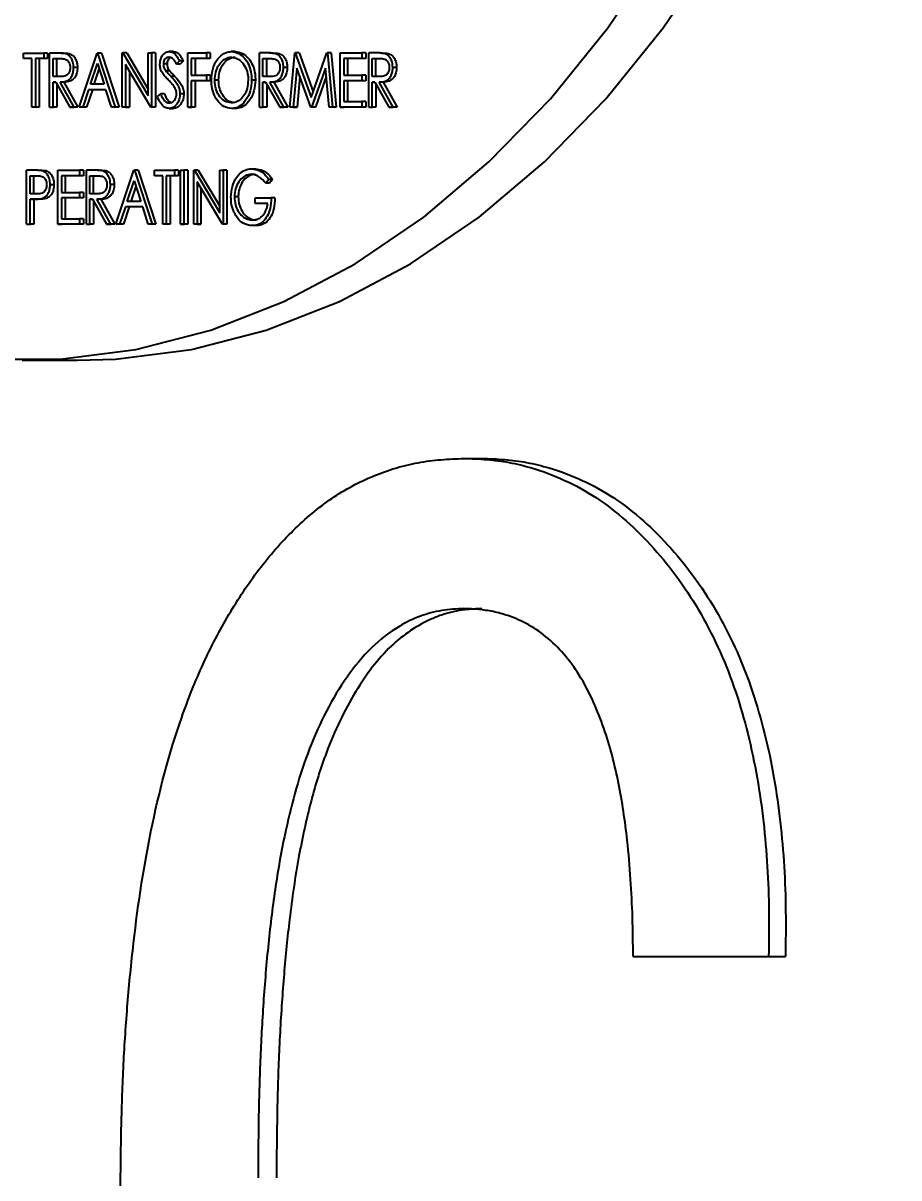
# Model space of a CAD drawing. Header units: millimetres. Extents: x 107291 to 113922, y -130611 to -125922.
# Drawn here: x 110582.88 to 110615.28, y -127340.73 to -127298.03 of the extents above; entities that cross this region are included whole.
import ezdxf

# ---------------------------------------------------------------- set-up
doc = ezdxf.new("R2010")
doc.units = ezdxf.units.MM
doc.header["$LTSCALE"] = 13
for name, color, linetype in [('几何体', 7, 'Continuous'), ('尺寸', 3, 'Continuous'), ('注释', 2, 'Continuous')]:
    doc.layers.add(name, color=color, linetype=linetype)
doc.styles.add('SLDTEXTSTYLE0', font='')
doc.styles.get("Standard").update_dxf_attribs({"font": 'gbenor.shx', "bigfont": 'gbcbig.shx'})
doc.styles.get('SLDTEXTSTYLE0').set_extended_font_data('汉仪长仿宋体')
doc.dimstyles.new('SLDDIMSTYLE0', dxfattribs={"dimtxt": 50, "dimasz": 40.8, "dimexe": 0, "dimexo": 0.0625, "dimgap": 12.5, "dimtad": 2, "dimdec": 0, "dimrnd": 1e-09, "dimzin": 12, "dimdsep": 46, "dimtxsty": 'SLDTEXTSTYLE0', "dimsah": 1, "dimcen": 0.09, "dimadec": 0, "dimazin": 3, "dimtfac": 1, "dimtdec": 0, "dimtmove": 0, "dimatfit": 0, "dimfxl": 1, "dimfrac": 2, "dimtolj": 1, "dimtzin": 12, "dimarcsym": 0})
doc.dimstyles.new('SLDDIMSTYLE2', dxfattribs={"dimtxt": 0.18, "dimasz": 40.8, "dimexe": 0, "dimexo": 0.0625, "dimgap": 0, "dimtad": 0, "dimtih": 1, "dimtoh": 1, "dimdec": 0, "dimrnd": 1e-09, "dimzin": 0, "dimdsep": 46, "dimtxsty": 'Standard', "dimsah": 1, "dimcen": 0.09, "dimadec": 0, "dimazin": 0, "dimtfac": 40.8, "dimtdec": 0, "dimtofl": 0, "dimtmove": 0, "dimatfit": 3, "dimfxl": 1, "dimfrac": 2, "dimtolj": 1, "dimtzin": 0, "dimarcsym": 0})

# ---------------------------------------------------------------- blocks, each defined once
blk = doc.blocks.new('*D13')
at = {"layer": 'Defpoints', "color": 0, "transparency": 16777216}
for p in [(110402.377, -127104.562), (110714.301, -127104.562), (110787.565, -127792.811)]:
    blk.add_point(p, dxfattribs=at)
at = {"layer": '尺寸', "color": 0, "lineweight": -2, "transparency": 16777216}
for p, q in [((110714.239, -127104.562), (110402.377, -127104.562)), ((110402.377, -127752.011), (110402.377, -127145.362)), ((110787.502, -127792.811), (110402.377, -127792.811))]:
    blk.add_line(p, q, dxfattribs=at)
at = {"layer": '尺寸', "color": 0, "transparency": 16777216}
for points in [[(110395.577, -127145.362), (110409.177, -127145.362), (110402.377, -127104.562)], [(110395.577, -127752.011), (110409.177, -127752.011), (110402.377, -127792.811)]]:
    blk.add_solid(points, dxfattribs=at)
at = {"layer": '尺寸', "color": 0, "transparency": 16777216, "insert": (110339.877, -127398.573), "char_height": 50, "attachment_point": 2, "rotation": 90, "style": 'SLDTEXTSTYLE0'}
blk.add_mtext('\\A1;730', dxfattribs=at)

msp = doc.modelspace()

# ---------------------------------------------------------------- linework, layer by layer
at = {"layer": '几何体'}
for p, q in [((110588.434, -127299.082), (110588.292, -127299.082)), ((110590.723, -127299.082), (110590.582, -127299.082)), ((110582.904, -127299.339), (110582.904, -127299.134)), ((110582.904, -127299.134), (110583.647, -127299.134)), ((110583.212, -127299.339), (110582.904, -127299.339)), ((110583.045, -127299.339), (110582.904, -127299.339)), ((110583.212, -127299.339), (110583.045, -127299.339)), ((110583.212, -127301.134), (110583.212, -127299.339)), ((110583.647, -127299.339), (110583.339, -127299.339)), ((110583.339, -127299.339), (110583.339, -127301.134)), ((110583.48, -127299.339), (110583.339, -127299.339)), ((110583.48, -127299.339), (110583.48, -127301.134)), ((110583.788, -127299.339), (110583.48, -127299.339)), ((110583.647, -127299.134), (110583.647, -127299.339)), ((110583.788, -127299.134), (110583.647, -127299.134)), ((110583.788, -127299.339), (110583.647, -127299.339)), ((110583.788, -127299.134), (110583.788, -127299.339)), ((110583.865, -127301.134), (110583.864, -127299.134)), ((110584.147, -127299.134), (110583.864, -127299.134)), ((110583.991, -127299.339), (110584.257, -127299.339)), ((110583.991, -127300.006), (110583.991, -127299.339)), ((110583.991, -127299.339), (110584.133, -127299.339)), ((110584.133, -127300.006), (110584.133, -127299.339)), ((110584.133, -127299.339), (110584.257, -127299.339)), ((110584.289, -127299.134), (110584.147, -127299.134)), ((110584.609, -127299.161), (110584.468, -127299.161)), ((110584.952, -127301.134), (110585.623, -127299.134)), ((110585.375, -127300.287), (110585.631, -127299.523)), ((110585.623, -127299.134), (110585.641, -127299.134)), ((110585.631, -127299.523), (110585.88, -127300.287)), ((110585.783, -127299.134), (110585.641, -127299.134)), ((110585.641, -127299.134), (110586.294, -127301.133)), ((110585.783, -127299.134), (110586.436, -127301.133)), ((110586.548, -127301.133), (110586.548, -127299.133)), ((110586.548, -127299.133), (110586.574, -127299.133)), ((110586.574, -127299.133), (110587.509, -127300.707)), ((110586.716, -127299.133), (110586.574, -127299.133)), ((110586.716, -127299.133), (110587.509, -127300.469)), ((110587.509, -127300.707), (110587.509, -127299.133)), ((110587.509, -127299.133), (110587.636, -127299.133)), ((110587.636, -127299.133), (110587.636, -127301.133)), ((110587.777, -127299.133), (110587.636, -127299.133)), ((110587.777, -127299.133), (110587.777, -127301.133)), ((110588.212, -127299.54), (110588.071, -127299.54)), ((110588.669, -127299.42), (110588.554, -127299.543)), ((110588.696, -127299.543), (110588.554, -127299.543)), ((110588.811, -127299.42), (110588.669, -127299.42)), ((110588.811, -127299.42), (110588.696, -127299.543)), ((110588.977, -127301.133), (110588.977, -127299.133)), ((110588.977, -127299.133), (110589.666, -127299.133)), ((110589.666, -127299.338), (110589.104, -127299.338)), ((110589.104, -127299.338), (110589.104, -127299.954)), ((110589.246, -127299.338), (110589.104, -127299.338)), ((110589.246, -127299.338), (110589.246, -127299.954)), ((110589.808, -127299.338), (110589.246, -127299.338)), ((110589.666, -127299.133), (110589.666, -127299.338)), ((110589.808, -127299.133), (110589.666, -127299.133)), ((110589.808, -127299.338), (110589.666, -127299.338)), ((110589.808, -127299.133), (110589.808, -127299.338)), ((110591.625, -127301.133), (110591.624, -127299.133)), ((110591.908, -127299.133), (110591.624, -127299.133)), ((110591.751, -127299.338), (110592.017, -127299.338)), ((110591.751, -127300.005), (110591.751, -127299.338)), ((110591.751, -127299.338), (110591.893, -127299.338)), ((110591.893, -127300.005), (110591.893, -127299.338)), ((110591.893, -127299.338), (110592.017, -127299.338)), ((110592.049, -127299.133), (110591.908, -127299.133)), ((110592.369, -127299.16), (110592.228, -127299.16)), ((110592.749, -127301.133), (110592.935, -127299.133)), ((110592.935, -127299.133), (110592.953, -127299.133)), ((110592.953, -127299.133), (110593.537, -127300.774)), ((110593.095, -127299.133), (110592.953, -127299.133)), ((110593.095, -127299.133), (110593.608, -127300.575)), ((110593.537, -127300.774), (110594.12, -127299.132)), ((110594.12, -127299.132), (110594.138, -127299.132)), ((110594.138, -127299.132), (110594.326, -127301.132)), ((110594.28, -127299.132), (110594.138, -127299.132)), ((110594.28, -127299.132), (110594.468, -127301.132)), ((110594.616, -127301.132), (110594.616, -127299.132)), ((110594.616, -127299.132), (110595.414, -127299.132)), ((110595.414, -127299.337), (110594.743, -127299.337)), ((110594.743, -127299.337), (110594.743, -127299.953)), ((110594.884, -127299.337), (110594.743, -127299.337)), ((110594.884, -127299.337), (110594.884, -127299.953)), ((110595.555, -127299.337), (110594.884, -127299.337)), ((110595.414, -127299.132), (110595.414, -127299.337)), ((110595.555, -127299.132), (110595.414, -127299.132)), ((110595.555, -127299.337), (110595.414, -127299.337)), ((110595.555, -127299.132), (110595.555, -127299.337)), ((110595.668, -127301.132), (110595.668, -127299.132)), ((110595.951, -127299.132), (110595.668, -127299.132)), ((110595.795, -127299.337), (110596.06, -127299.337)), ((110595.795, -127300.004), (110595.795, -127299.337)), ((110595.795, -127299.337), (110595.936, -127299.337)), ((110595.936, -127300.004), (110595.936, -127299.337)), ((110595.936, -127299.337), (110596.06, -127299.337)), ((110596.092, -127299.132), (110595.951, -127299.132)), ((110596.413, -127299.159), (110596.271, -127299.159)), ((110584.894, -127299.668), (110584.753, -127299.668)), ((110585.516, -127300.287), (110585.701, -127299.737)), ((110587.607, -127301.133), (110586.675, -127299.563)), ((110586.675, -127299.563), (110586.675, -127301.133)), ((110586.816, -127299.801), (110586.816, -127301.133)), ((110588.305, -127299.799), (110588.164, -127299.799)), ((110589.104, -127299.954), (110589.666, -127299.954)), ((110589.666, -127299.954), (110589.666, -127300.159)), ((110589.808, -127299.954), (110589.666, -127299.954)), ((110589.808, -127299.954), (110589.808, -127300.159)), ((110592.654, -127299.667), (110592.513, -127299.667)), ((110593.012, -127299.69), (110592.877, -127301.133)), ((110593.524, -127301.132), (110593.012, -127299.69)), ((110594.063, -127299.693), (110593.553, -127301.132)), ((110594.199, -127301.132), (110594.063, -127299.693)), ((110594.743, -127299.953), (110595.414, -127299.953)), ((110595.414, -127299.953), (110595.414, -127300.158)), ((110595.555, -127299.953), (110595.414, -127299.953)), ((110595.555, -127299.953), (110595.555, -127300.158)), ((110596.698, -127299.667), (110596.556, -127299.667)), ((110584.25, -127300.008), (110583.991, -127300.006)), ((110584.133, -127300.006), (110583.991, -127300.006)), ((110583.991, -127300.211), (110584.095, -127300.211)), ((110583.991, -127301.134), (110583.991, -127300.211)), ((110584.095, -127300.211), (110583.991, -127300.211)), ((110584.095, -127300.211), (110584.614, -127301.134)), ((110584.265, -127300.007), (110584.133, -127300.006)), ((110584.133, -127300.279), (110584.133, -127301.134)), ((110584.771, -127301.134), (110584.251, -127300.211)), ((110584.393, -127300.211), (110584.251, -127300.211)), ((110584.393, -127300.211), (110584.913, -127301.134)), ((110585.88, -127300.287), (110585.375, -127300.287)), ((110588.496, -127299.998), (110588.354, -127299.998)), ((110589.666, -127300.159), (110589.104, -127300.159)), ((110589.104, -127300.159), (110589.104, -127301.133)), ((110589.246, -127300.159), (110589.104, -127300.159)), ((110589.808, -127300.159), (110589.246, -127300.159)), ((110589.246, -127300.159), (110589.246, -127301.133)), ((110589.808, -127300.159), (110589.666, -127300.159)), ((110590.116, -127300.141), (110589.975, -127300.141)), ((110591.476, -127300.132), (110591.334, -127300.132)), ((110592.01, -127300.007), (110591.751, -127300.005)), ((110591.893, -127300.005), (110591.751, -127300.005)), ((110591.751, -127300.21), (110591.855, -127300.21)), ((110591.752, -127301.133), (110591.751, -127300.21)), ((110591.855, -127300.21), (110591.751, -127300.21)), ((110591.855, -127300.21), (110592.374, -127301.133)), ((110592.026, -127300.006), (110591.893, -127300.005)), ((110591.893, -127300.278), (110591.893, -127301.133)), ((110592.531, -127301.133), (110592.012, -127300.21)), ((110592.153, -127300.21), (110592.012, -127300.21)), ((110592.153, -127300.21), (110592.673, -127301.133)), ((110593.123, -127300.005), (110593.018, -127301.133)), ((110594.093, -127300.008), (110593.694, -127301.132)), ((110595.414, -127300.158), (110594.743, -127300.158)), ((110594.743, -127300.158), (110594.743, -127300.927)), ((110594.884, -127300.158), (110594.743, -127300.158)), ((110594.884, -127300.158), (110594.885, -127300.927)), ((110595.555, -127300.158), (110594.884, -127300.158)), ((110595.555, -127300.158), (110595.414, -127300.158)), ((110596.054, -127300.007), (110595.795, -127300.004)), ((110595.936, -127300.004), (110595.795, -127300.004)), ((110595.795, -127300.209), (110595.898, -127300.209)), ((110595.795, -127301.132), (110595.795, -127300.209)), ((110595.898, -127300.209), (110595.795, -127300.209)), ((110595.898, -127300.209), (110596.417, -127301.132)), ((110596.069, -127300.005), (110595.936, -127300.004)), ((110595.936, -127300.277), (110595.936, -127301.132)), ((110596.574, -127301.132), (110596.055, -127300.209)), ((110596.196, -127300.209), (110596.055, -127300.209)), ((110596.196, -127300.209), (110596.716, -127301.132)), ((110585.306, -127300.493), (110585.091, -127301.134)), ((110585.447, -127300.493), (110585.232, -127301.134)), ((110585.947, -127300.492), (110585.306, -127300.493)), ((110585.447, -127300.493), (110585.306, -127300.493)), ((110585.947, -127300.492), (110585.447, -127300.493)), ((110586.156, -127301.133), (110585.947, -127300.492)), ((110587.853, -127300.747), (110587.973, -127300.646)), ((110588.114, -127300.646), (110587.973, -127300.646)), ((110588.829, -127300.643), (110588.687, -127300.643)), ((110583.339, -127301.134), (110583.212, -127301.134)), ((110583.353, -127301.134), (110583.212, -127301.134)), ((110583.48, -127301.134), (110583.339, -127301.134)), ((110583.48, -127301.134), (110583.353, -127301.134)), ((110583.865, -127301.134), (110583.991, -127301.134)), ((110583.865, -127301.134), (110584.006, -127301.134)), ((110584.133, -127301.134), (110583.991, -127301.134)), ((110584.133, -127301.134), (110584.006, -127301.134)), ((110584.614, -127301.134), (110584.771, -127301.134)), ((110584.756, -127301.134), (110584.614, -127301.134)), ((110584.913, -127301.134), (110584.756, -127301.134)), ((110584.913, -127301.134), (110584.771, -127301.134)), ((110585.091, -127301.134), (110584.952, -127301.134)), ((110585.094, -127301.134), (110584.952, -127301.134)), ((110585.232, -127301.134), (110585.091, -127301.134)), ((110585.232, -127301.134), (110585.094, -127301.134)), ((110586.294, -127301.133), (110586.156, -127301.133)), ((110586.298, -127301.133), (110586.156, -127301.133)), ((110586.436, -127301.133), (110586.294, -127301.133)), ((110586.436, -127301.133), (110586.298, -127301.133)), ((110586.675, -127301.133), (110586.548, -127301.133)), ((110586.689, -127301.133), (110586.548, -127301.133)), ((110586.675, -127301.133), (110586.816, -127301.133)), ((110586.816, -127301.133), (110586.689, -127301.133)), ((110587.636, -127301.133), (110587.607, -127301.133)), ((110587.748, -127301.133), (110587.607, -127301.133)), ((110587.777, -127301.133), (110587.636, -127301.133)), ((110587.777, -127301.133), (110587.748, -127301.133)), ((110588.283, -127301.184), (110588.425, -127301.184)), ((110589.104, -127301.133), (110588.977, -127301.133)), ((110588.977, -127301.133), (110589.119, -127301.133)), ((110589.246, -127301.133), (110589.104, -127301.133)), ((110589.246, -127301.133), (110589.119, -127301.133)), ((110590.735, -127301.184), (110590.593, -127301.184)), ((110591.625, -127301.133), (110591.752, -127301.133)), ((110591.625, -127301.133), (110591.766, -127301.133)), ((110591.893, -127301.133), (110591.752, -127301.133)), ((110591.893, -127301.133), (110591.766, -127301.133)), ((110592.374, -127301.133), (110592.531, -127301.133)), ((110592.516, -127301.133), (110592.374, -127301.133)), ((110592.673, -127301.133), (110592.516, -127301.133)), ((110592.673, -127301.133), (110592.531, -127301.133)), ((110592.877, -127301.133), (110592.749, -127301.133)), ((110592.89, -127301.133), (110592.749, -127301.133)), ((110592.877, -127301.133), (110593.018, -127301.133)), ((110593.018, -127301.133), (110592.89, -127301.133)), ((110593.553, -127301.132), (110593.524, -127301.132)), ((110593.666, -127301.132), (110593.524, -127301.132)), ((110593.694, -127301.132), (110593.553, -127301.132)), ((110593.694, -127301.132), (110593.666, -127301.132)), ((110594.326, -127301.132), (110594.199, -127301.132)), ((110594.34, -127301.132), (110594.199, -127301.132)), ((110594.468, -127301.132), (110594.326, -127301.132)), ((110594.468, -127301.132), (110594.34, -127301.132)), ((110595.414, -127301.132), (110594.616, -127301.132)), ((110594.616, -127301.132), (110594.758, -127301.132)), ((110594.743, -127300.927), (110595.414, -127300.927)), ((110595.555, -127301.132), (110594.758, -127301.132)), ((110595.414, -127300.927), (110595.414, -127301.132)), ((110595.555, -127300.927), (110595.414, -127300.927)), ((110595.555, -127301.132), (110595.414, -127301.132)), ((110595.555, -127300.927), (110595.555, -127301.132)), ((110595.668, -127301.132), (110595.795, -127301.132)), ((110595.668, -127301.132), (110595.809, -127301.132)), ((110595.936, -127301.132), (110595.795, -127301.132)), ((110595.936, -127301.132), (110595.809, -127301.132)), ((110596.417, -127301.132), (110596.574, -127301.132)), ((110596.559, -127301.132), (110596.417, -127301.132)), ((110596.716, -127301.132), (110596.559, -127301.132)), ((110596.716, -127301.132), (110596.574, -127301.132)), ((110583.013, -127305.467), (110583.013, -127303.467)), ((110583.29, -127303.467), (110583.013, -127303.467)), ((110583.14, -127303.672), (110583.398, -127303.672)), ((110583.14, -127304.339), (110583.14, -127303.672)), ((110583.14, -127303.672), (110583.281, -127303.672)), ((110583.281, -127304.339), (110583.281, -127303.672)), ((110583.281, -127303.672), (110583.398, -127303.672)), ((110583.431, -127303.467), (110583.29, -127303.467)), ((110583.753, -127303.497), (110583.612, -127303.497)), ((110584.173, -127305.467), (110584.173, -127303.467)), ((110584.173, -127303.467), (110584.971, -127303.467)), ((110584.971, -127303.672), (110584.3, -127303.672)), ((110584.3, -127303.672), (110584.3, -127304.288)), ((110584.441, -127303.672), (110584.3, -127303.672)), ((110584.441, -127303.672), (110584.441, -127304.288)), ((110585.112, -127303.672), (110584.441, -127303.672)), ((110584.971, -127303.467), (110584.971, -127303.672)), ((110585.112, -127303.467), (110584.971, -127303.467)), ((110585.112, -127303.672), (110584.971, -127303.672)), ((110585.112, -127303.467), (110585.112, -127303.672)), ((110585.225, -127305.467), (110585.225, -127303.467)), ((110585.508, -127303.467), (110585.225, -127303.467)), ((110585.351, -127303.672), (110585.617, -127303.672)), ((110585.352, -127304.339), (110585.351, -127303.672)), ((110585.351, -127303.672), (110585.493, -127303.672)), ((110585.493, -127304.339), (110585.493, -127303.672)), ((110585.493, -127303.672), (110585.617, -127303.672)), ((110585.649, -127303.467), (110585.508, -127303.467)), ((110585.969, -127303.494), (110585.828, -127303.494)), ((110586.313, -127305.467), (110586.983, -127303.467)), ((110586.983, -127303.467), (110587.001, -127303.467)), ((110587.001, -127303.467), (110587.654, -127305.467)), ((110587.143, -127303.467), (110587.001, -127303.467)), ((110587.143, -127303.467), (110587.796, -127305.467)), ((110587.745, -127303.467), (110588.488, -127303.466)), ((110587.745, -127303.672), (110587.745, -127303.467)), ((110588.053, -127303.672), (110587.745, -127303.672)), ((110587.886, -127303.672), (110587.745, -127303.672)), ((110588.053, -127303.672), (110587.886, -127303.672)), ((110588.053, -127305.467), (110588.053, -127303.672)), ((110588.488, -127303.672), (110588.18, -127303.672)), ((110588.18, -127303.672), (110588.18, -127305.467)), ((110588.321, -127303.672), (110588.18, -127303.672)), ((110588.321, -127303.672), (110588.321, -127305.467)), ((110588.63, -127303.672), (110588.321, -127303.672)), ((110588.488, -127303.466), (110588.488, -127303.672)), ((110588.63, -127303.466), (110588.488, -127303.466)), ((110588.63, -127303.672), (110588.488, -127303.672)), ((110588.63, -127303.466), (110588.63, -127303.672)), ((110588.706, -127305.466), (110588.706, -127303.466)), ((110588.706, -127303.466), (110588.833, -127303.466)), ((110588.833, -127303.466), (110588.833, -127305.466)), ((110588.974, -127303.466), (110588.833, -127303.466)), ((110588.974, -127303.466), (110588.974, -127305.466)), ((110589.195, -127305.466), (110589.195, -127303.466)), ((110589.195, -127303.466), (110589.222, -127303.466)), ((110589.222, -127303.466), (110590.156, -127305.04)), ((110589.363, -127303.466), (110589.222, -127303.466)), ((110589.363, -127303.466), (110590.156, -127304.802)), ((110590.156, -127305.04), (110590.156, -127303.466)), ((110590.156, -127303.466), (110590.283, -127303.466)), ((110590.283, -127303.466), (110590.283, -127305.466)), ((110590.424, -127303.466), (110590.283, -127303.466)), ((110590.424, -127303.466), (110590.425, -127305.466)), ((110591.334, -127303.415), (110591.475, -127303.415)), ((110591.969, -127303.807), (110591.861, -127303.953)), ((110592.111, -127303.807), (110591.969, -127303.807)), ((110592.111, -127303.807), (110592.002, -127303.953)), ((110584.024, -127304.004), (110583.883, -127304.004)), ((110586.254, -127304.002), (110586.113, -127304.002)), ((110586.735, -127304.621), (110586.991, -127303.856)), ((110586.876, -127304.621), (110587.061, -127304.07)), ((110586.991, -127303.856), (110587.24, -127304.62)), ((110590.254, -127305.466), (110589.322, -127303.896)), ((110589.322, -127303.896), (110589.322, -127305.466)), ((110589.464, -127304.134), (110589.464, -127305.466)), ((110592.002, -127303.953), (110591.861, -127303.953)), ((110583.387, -127304.343), (110583.14, -127304.339)), ((110583.281, -127304.339), (110583.14, -127304.339)), ((110583.14, -127304.544), (110583.241, -127304.544)), ((110583.14, -127305.467), (110583.14, -127304.544)), ((110583.281, -127304.544), (110583.14, -127304.544)), ((110583.382, -127304.544), (110583.241, -127304.544)), ((110583.411, -127304.341), (110583.281, -127304.339)), ((110583.382, -127304.544), (110583.281, -127304.544)), ((110583.281, -127304.544), (110583.281, -127305.467)), ((110583.742, -127304.511), (110583.601, -127304.511)), ((110584.3, -127304.288), (110584.971, -127304.287)), ((110584.971, -127304.493), (110584.3, -127304.493)), ((110584.3, -127304.493), (110584.3, -127305.262)), ((110584.441, -127304.493), (110584.3, -127304.493)), ((110584.441, -127304.493), (110584.441, -127305.262)), ((110585.112, -127304.493), (110584.441, -127304.493)), ((110584.971, -127304.287), (110584.971, -127304.493)), ((110585.112, -127304.287), (110584.971, -127304.287)), ((110585.112, -127304.493), (110584.971, -127304.493)), ((110585.112, -127304.287), (110585.112, -127304.493)), ((110585.61, -127304.341), (110585.352, -127304.339)), ((110585.493, -127304.339), (110585.352, -127304.339)), ((110585.352, -127304.544), (110585.455, -127304.544)), ((110585.352, -127305.467), (110585.352, -127304.544)), ((110585.455, -127304.544), (110585.352, -127304.544)), ((110585.455, -127304.544), (110585.974, -127305.467)), ((110585.626, -127304.34), (110585.493, -127304.339)), ((110585.493, -127304.612), (110585.493, -127305.467)), ((110586.131, -127305.467), (110585.612, -127304.544)), ((110585.753, -127304.544), (110585.612, -127304.544)), ((110585.753, -127304.544), (110586.273, -127305.467)), ((110587.24, -127304.62), (110586.735, -127304.621)), ((110590.842, -127304.457), (110590.7, -127304.457)), ((110591.462, -127304.697), (110591.462, -127304.492)), ((110591.462, -127304.492), (110592.06, -127304.492)), ((110592.201, -127304.492), (110592.06, -127304.492)), ((110586.666, -127304.826), (110586.451, -127305.467)), ((110586.807, -127304.826), (110586.592, -127305.467)), ((110587.307, -127304.826), (110586.666, -127304.826)), ((110586.807, -127304.826), (110586.666, -127304.826)), ((110587.307, -127304.826), (110586.807, -127304.826)), ((110587.516, -127305.467), (110587.307, -127304.826)), ((110591.933, -127304.697), (110591.462, -127304.697)), ((110591.603, -127304.697), (110591.462, -127304.697)), ((110591.933, -127304.697), (110591.603, -127304.697)), ((110583.013, -127305.467), (110583.14, -127305.467)), ((110583.013, -127305.467), (110583.154, -127305.467)), ((110583.281, -127305.467), (110583.14, -127305.467)), ((110583.281, -127305.467), (110583.154, -127305.467)), ((110584.971, -127305.467), (110584.173, -127305.467)), ((110584.173, -127305.467), (110584.315, -127305.467)), ((110584.3, -127305.262), (110584.971, -127305.262)), ((110585.112, -127305.467), (110584.315, -127305.467)), ((110584.971, -127305.262), (110584.971, -127305.467)), ((110585.112, -127305.262), (110584.971, -127305.262)), ((110585.112, -127305.467), (110584.971, -127305.467)), ((110585.112, -127305.262), (110585.112, -127305.467)), ((110585.225, -127305.467), (110585.352, -127305.467)), ((110585.225, -127305.467), (110585.366, -127305.467)), ((110585.493, -127305.467), (110585.352, -127305.467)), ((110585.493, -127305.467), (110585.366, -127305.467)), ((110585.974, -127305.467), (110586.131, -127305.467)), ((110586.116, -127305.467), (110585.974, -127305.467)), ((110586.273, -127305.467), (110586.116, -127305.467)), ((110586.273, -127305.467), (110586.131, -127305.467)), ((110586.451, -127305.467), (110586.313, -127305.467)), ((110586.454, -127305.467), (110586.313, -127305.467)), ((110586.592, -127305.467), (110586.451, -127305.467)), ((110586.592, -127305.467), (110586.454, -127305.467)), ((110587.654, -127305.467), (110587.516, -127305.467)), ((110587.658, -127305.467), (110587.516, -127305.467)), ((110587.796, -127305.467), (110587.654, -127305.467)), ((110587.796, -127305.467), (110587.658, -127305.467)), ((110588.18, -127305.467), (110588.053, -127305.467)), ((110588.195, -127305.467), (110588.053, -127305.467)), ((110588.321, -127305.467), (110588.18, -127305.467)), ((110588.321, -127305.467), (110588.195, -127305.467)), ((110588.706, -127305.466), (110588.847, -127305.466)), ((110588.833, -127305.466), (110588.706, -127305.466)), ((110588.974, -127305.466), (110588.833, -127305.466)), ((110588.974, -127305.466), (110588.847, -127305.466)), ((110589.322, -127305.466), (110589.195, -127305.466)), ((110589.337, -127305.466), (110589.195, -127305.466)), ((110589.322, -127305.466), (110589.464, -127305.466)), ((110589.464, -127305.466), (110589.337, -127305.466)), ((110590.283, -127305.466), (110590.254, -127305.466)), ((110590.396, -127305.466), (110590.254, -127305.466)), ((110590.425, -127305.466), (110590.283, -127305.466)), ((110590.425, -127305.466), (110590.396, -127305.466)), ((110591.501, -127305.517), (110591.359, -127305.517)), ((110582.846, -127310.498), (110584.897, -127310.498)), ((110599.189, -127314.126), (110599.847, -127314.126)), ((110605.446, -127332.547), (110610.46, -127332.547)), ((110610.46, -127332.547), (110611.082, -127332.547))]:
    msp.add_line(p, q, dxfattribs=at)
at = {"layer": '几何体', "flags": 128}
for points in [[(110559.245, -127295.339), (110561.189, -127298.214), (110563.307, -127300.83), (110565.582, -127303.168), (110567.997, -127305.207), (110570.531, -127306.933), (110573.164, -127308.33), (110575.875, -127309.388), (110578.642, -127310.098), (110581.443, -127310.454), (110584.255, -127310.453), (110587.056, -127310.096), (110589.823, -127309.386), (110592.534, -127308.327), (110595.167, -127306.93), (110597.701, -127305.204), (110600.115, -127303.163), (110602.39, -127300.825), (110604.508, -127298.208), (110606.451, -127295.333)], [(110584.897, -127310.498), (110586.306, -127310.453), (110589.107, -127310.096), (110591.874, -127309.386), (110594.585, -127308.327), (110597.218, -127306.93), (110599.752, -127305.204), (110602.166, -127303.163), (110604.441, -127300.825), (110606.559, -127298.208), (110608.502, -127295.333)]]:
    msp.add_lwpolyline(points, dxfattribs=at)
at = {"layer": '几何体'}
for points, knots in [([(110587.944, -127299.549), (110587.949, -127299.484), (110587.959, -127299.36), (110588.033, -127299.216), (110588.129, -127299.126), (110588.217, -127299.086), (110588.274, -127299.083), (110588.292, -127299.082)], [0, 0, 0, 0, 0.256161, 0.487493, 0.682925, 0.894712, 1, 1, 1, 1]), ([(110588.292, -127299.082), (110588.34, -127299.089), (110588.435, -127299.104), (110588.567, -127299.232), (110588.632, -127299.352), (110588.669, -127299.42)], [0, 0, 0, 0, 0.308546, 0.60623, 1, 1, 1, 1]), ([(110588.434, -127299.082), (110588.482, -127299.089), (110588.576, -127299.104), (110588.708, -127299.232), (110588.774, -127299.352), (110588.811, -127299.42)], [0, 0, 0, 0, 0.308546, 0.60623, 1, 1, 1, 1]), ([(110589.848, -127300.142), (110589.858, -127300.006), (110589.878, -127299.733), (110590.034, -127299.396), (110590.247, -127299.174), (110590.438, -127299.089), (110590.551, -127299.083), (110590.582, -127299.082)], [0, 0, 0, 0, 0.2470684, 0.495165, 0.7079157, 0.9211242, 1, 1, 1, 1]), ([(110590.582, -127299.082), (110590.678, -127299.093), (110590.855, -127299.115), (110591.078, -127299.31), (110591.243, -127299.572), (110591.325, -127299.866), (110591.332, -127300.06), (110591.334, -127300.132)], [0, 0, 0, 0, 0.243298, 0.44705, 0.649971, 0.870186, 1, 1, 1, 1]), ([(110590.723, -127299.082), (110590.82, -127299.093), (110590.996, -127299.115), (110591.219, -127299.31), (110591.384, -127299.572), (110591.467, -127299.866), (110591.473, -127300.06), (110591.476, -127300.132)], [0, 0, 0, 0, 0.243298, 0.44705, 0.649971, 0.870186, 1, 1, 1, 1]), ([(110584.468, -127299.161), (110584.421, -127299.152), (110584.344, -127299.138), (110584.237, -127299.134), (110584.177, -127299.134), (110584.147, -127299.134)], [0, 0, 0, 0, 0.442104, 0.720959, 1, 1, 1, 1]), ([(110584.257, -127299.339), (110584.304, -127299.34), (110584.383, -127299.342), (110584.487, -127299.37), (110584.557, -127299.435), (110584.604, -127299.521), (110584.624, -127299.604), (110584.626, -127299.655), (110584.626, -127299.668)], [0, 0, 0, 0, 0.286585, 0.481227, 0.632257, 0.783125, 0.942012, 1, 1, 1, 1]), ([(110584.289, -127299.134), (110584.336, -127299.134), (110584.413, -127299.135), (110584.52, -127299.142), (110584.58, -127299.154), (110584.609, -127299.161)], [0, 0, 0, 0, 0.440093, 0.719437, 1, 1, 1, 1]), ([(110584.753, -127299.668), (110584.749, -127299.6), (110584.741, -127299.477), (110584.674, -127299.325), (110584.584, -127299.213), (110584.508, -127299.179), (110584.468, -127299.161)], [0, 0, 0, 0, 0.288994, 0.519764, 0.749844, 1, 1, 1, 1]), ([(110584.609, -127299.161), (110584.655, -127299.183), (110584.744, -127299.225), (110584.84, -127299.365), (110584.889, -127299.52), (110584.893, -127299.623), (110584.894, -127299.668)], [0, 0, 0, 0, 0.289455, 0.55966, 0.807923, 1, 1, 1, 1]), ([(110588.023, -127299.853), (110588.009, -127299.826), (110587.984, -127299.777), (110587.952, -127299.675), (110587.947, -127299.598), (110587.944, -127299.549)], [0, 0, 0, 0, 0.303628, 0.55033, 1, 1, 1, 1]), ([(110588.278, -127299.287), (110588.246, -127299.291), (110588.191, -127299.298), (110588.125, -127299.359), (110588.084, -127299.43), (110588.072, -127299.497), (110588.071, -127299.532), (110588.071, -127299.54)], [0, 0, 0, 0, 0.316945, 0.534718, 0.753051, 0.945214, 1, 1, 1, 1]), ([(110588.071, -127299.54), (110588.073, -127299.574), (110588.078, -127299.644), (110588.116, -127299.731), (110588.149, -127299.778), (110588.164, -127299.799)], [0, 0, 0, 0, 0.339169, 0.701798, 1, 1, 1, 1]), ([(110588.349, -127299.305), (110588.341, -127299.307), (110588.311, -127299.313), (110588.267, -127299.36), (110588.225, -127299.43), (110588.214, -127299.497), (110588.213, -127299.532), (110588.212, -127299.54)], [0, 0, 0, 0, 0.10718, 0.39183, 0.677214, 0.928389, 1, 1, 1, 1]), ([(110588.212, -127299.54), (110588.215, -127299.574), (110588.219, -127299.644), (110588.258, -127299.731), (110588.291, -127299.778), (110588.305, -127299.799)], [0, 0, 0, 0, 0.339169, 0.701798, 1, 1, 1, 1]), ([(110588.554, -127299.543), (110588.522, -127299.485), (110588.471, -127299.394), (110588.378, -127299.306), (110588.315, -127299.289), (110588.282, -127299.287), (110588.278, -127299.287)], [0, 0, 0, 0, 0.4567022, 0.7101318, 0.964707, 1, 1, 1, 1]), ([(110589.975, -127300.141), (110589.981, -127300.039), (110589.995, -127299.833), (110590.11, -127299.576), (110590.271, -127299.394), (110590.436, -127299.299), (110590.546, -127299.29), (110590.588, -127299.287)], [0, 0, 0, 0, 0.226264, 0.453906, 0.652886, 0.868791, 1, 1, 1, 1]), ([(110590.116, -127300.141), (110590.123, -127300.039), (110590.136, -127299.833), (110590.251, -127299.576), (110590.412, -127299.394), (110590.577, -127299.299), (110590.688, -127299.29), (110590.73, -127299.287)], [0, 0, 0, 0, 0.2262643, 0.4539062, 0.6528865, 0.8687907, 1, 1, 1, 1]), ([(110590.588, -127299.287), (110590.665, -127299.299), (110590.819, -127299.322), (110591.019, -127299.495), (110591.154, -127299.738), (110591.203, -127299.966), (110591.207, -127300.094), (110591.208, -127300.132)], [0, 0, 0, 0, 0.2412913, 0.4827443, 0.7144314, 0.9159452, 1, 1, 1, 1]), ([(110592.228, -127299.16), (110592.181, -127299.151), (110592.104, -127299.137), (110591.997, -127299.133), (110591.937, -127299.133), (110591.908, -127299.133)], [0, 0, 0, 0, 0.442104, 0.720959, 1, 1, 1, 1]), ([(110592.017, -127299.338), (110592.064, -127299.339), (110592.143, -127299.341), (110592.247, -127299.369), (110592.317, -127299.434), (110592.364, -127299.52), (110592.384, -127299.603), (110592.386, -127299.654), (110592.386, -127299.667)], [0, 0, 0, 0, 0.286585, 0.481227, 0.632257, 0.783125, 0.942012, 1, 1, 1, 1]), ([(110592.049, -127299.133), (110592.096, -127299.133), (110592.173, -127299.134), (110592.28, -127299.141), (110592.34, -127299.153), (110592.369, -127299.16)], [0, 0, 0, 0, 0.4400933, 0.7194375, 1, 1, 1, 1]), ([(110592.513, -127299.667), (110592.509, -127299.599), (110592.501, -127299.476), (110592.434, -127299.324), (110592.344, -127299.212), (110592.268, -127299.178), (110592.228, -127299.16)], [0, 0, 0, 0, 0.288994, 0.519764, 0.749844, 1, 1, 1, 1]), ([(110592.369, -127299.16), (110592.415, -127299.182), (110592.504, -127299.224), (110592.6, -127299.364), (110592.649, -127299.519), (110592.653, -127299.622), (110592.654, -127299.667)], [0, 0, 0, 0, 0.289455, 0.55966, 0.807923, 1, 1, 1, 1]), ([(110596.271, -127299.159), (110596.224, -127299.151), (110596.147, -127299.136), (110596.04, -127299.133), (110595.981, -127299.132), (110595.951, -127299.132)], [0, 0, 0, 0, 0.442104, 0.720959, 1, 1, 1, 1]), ([(110596.06, -127299.337), (110596.107, -127299.338), (110596.186, -127299.34), (110596.29, -127299.368), (110596.36, -127299.433), (110596.407, -127299.519), (110596.427, -127299.603), (110596.429, -127299.653), (110596.429, -127299.667)], [0, 0, 0, 0, 0.286585, 0.481227, 0.632257, 0.783125, 0.942012, 1, 1, 1, 1]), ([(110596.092, -127299.132), (110596.139, -127299.133), (110596.216, -127299.134), (110596.323, -127299.14), (110596.383, -127299.153), (110596.413, -127299.159)], [0, 0, 0, 0, 0.440093, 0.719437, 1, 1, 1, 1]), ([(110596.556, -127299.667), (110596.552, -127299.599), (110596.545, -127299.476), (110596.477, -127299.324), (110596.387, -127299.211), (110596.311, -127299.177), (110596.271, -127299.159)], [0, 0, 0, 0, 0.288994, 0.519764, 0.749844, 1, 1, 1, 1]), ([(110596.413, -127299.159), (110596.458, -127299.181), (110596.547, -127299.223), (110596.643, -127299.363), (110596.692, -127299.519), (110596.696, -127299.622), (110596.698, -127299.667)], [0, 0, 0, 0, 0.289455, 0.55966, 0.807923, 1, 1, 1, 1]), ([(110584.626, -127299.668), (110584.623, -127299.71), (110584.616, -127299.793), (110584.567, -127299.894), (110584.495, -127299.966), (110584.387, -127300.006), (110584.302, -127300.007), (110584.25, -127300.008)], [0, 0, 0, 0, 0.174878, 0.346504, 0.496542, 0.692243, 1, 1, 1, 1]), ([(110584.251, -127300.211), (110584.349, -127300.205), (110584.486, -127300.197), (110584.64, -127300.068), (110584.713, -127299.937), (110584.749, -127299.797), (110584.752, -127299.706), (110584.753, -127299.668)], [0, 0, 0, 0, 0.400332, 0.565866, 0.732045, 0.888057, 1, 1, 1, 1]), ([(110584.894, -127299.668), (110584.89, -127299.736), (110584.882, -127299.859), (110584.817, -127300.014), (110584.728, -127300.12), (110584.584, -127300.201), (110584.469, -127300.207), (110584.393, -127300.211)], [0, 0, 0, 0, 0.199879, 0.36021, 0.520792, 0.681601, 1, 1, 1, 1]), ([(110588.255, -127300.125), (110588.214, -127300.084), (110588.132, -127300.002), (110588.059, -127299.903), (110588.023, -127299.853)], [0, 0, 0, 0, 0.498119, 1, 1, 1, 1]), ([(110588.164, -127299.799), (110588.182, -127299.82), (110588.219, -127299.861), (110588.283, -127299.926), (110588.328, -127299.972), (110588.354, -127299.998)], [0, 0, 0, 0, 0.299399, 0.598288, 1, 1, 1, 1]), ([(110588.305, -127299.799), (110588.324, -127299.82), (110588.361, -127299.861), (110588.425, -127299.926), (110588.47, -127299.972), (110588.496, -127299.998)], [0, 0, 0, 0, 0.2993994, 0.5982876, 1, 1, 1, 1]), ([(110592.386, -127299.667), (110592.383, -127299.709), (110592.376, -127299.792), (110592.327, -127299.893), (110592.255, -127299.965), (110592.147, -127300.005), (110592.062, -127300.006), (110592.01, -127300.007)], [0, 0, 0, 0, 0.174878, 0.346504, 0.496542, 0.692243, 1, 1, 1, 1]), ([(110592.012, -127300.21), (110592.109, -127300.204), (110592.246, -127300.196), (110592.4, -127300.067), (110592.473, -127299.936), (110592.509, -127299.796), (110592.512, -127299.705), (110592.513, -127299.667)], [0, 0, 0, 0, 0.400332, 0.565866, 0.732045, 0.888056, 1, 1, 1, 1]), ([(110592.654, -127299.667), (110592.65, -127299.735), (110592.642, -127299.858), (110592.578, -127300.013), (110592.488, -127300.119), (110592.345, -127300.2), (110592.229, -127300.206), (110592.153, -127300.21)], [0, 0, 0, 0, 0.199879, 0.36021, 0.520792, 0.681601, 1, 1, 1, 1]), ([(110596.429, -127299.667), (110596.426, -127299.708), (110596.42, -127299.791), (110596.37, -127299.893), (110596.298, -127299.965), (110596.19, -127300.004), (110596.105, -127300.006), (110596.054, -127300.007)], [0, 0, 0, 0, 0.174878, 0.346504, 0.496542, 0.692243, 1, 1, 1, 1]), ([(110596.055, -127300.209), (110596.152, -127300.204), (110596.29, -127300.196), (110596.443, -127300.067), (110596.516, -127299.935), (110596.552, -127299.795), (110596.555, -127299.705), (110596.556, -127299.667)], [0, 0, 0, 0, 0.400332, 0.565866, 0.732045, 0.888057, 1, 1, 1, 1]), ([(110596.698, -127299.667), (110596.693, -127299.735), (110596.686, -127299.857), (110596.621, -127300.012), (110596.531, -127300.118), (110596.388, -127300.2), (110596.273, -127300.205), (110596.196, -127300.209)], [0, 0, 0, 0, 0.199879, 0.36021, 0.520792, 0.681601, 1, 1, 1, 1]), ([(110588.51, -127300.444), (110588.481, -127300.398), (110588.429, -127300.315), (110588.34, -127300.213), (110588.283, -127300.155), (110588.255, -127300.125)], [0, 0, 0, 0, 0.381461, 0.690073, 1, 1, 1, 1]), ([(110588.354, -127299.998), (110588.431, -127300.078), (110588.545, -127300.198), (110588.658, -127300.418), (110588.685, -127300.56), (110588.687, -127300.635), (110588.687, -127300.643)], [0, 0, 0, 0, 0.484584, 0.726544, 0.970673, 1, 1, 1, 1]), ([(110588.496, -127299.998), (110588.572, -127300.078), (110588.687, -127300.198), (110588.799, -127300.418), (110588.826, -127300.56), (110588.829, -127300.635), (110588.829, -127300.643)], [0, 0, 0, 0, 0.484584, 0.726544, 0.9706726, 1, 1, 1, 1]), ([(110590.593, -127301.184), (110590.497, -127301.171), (110590.303, -127301.146), (110590.07, -127300.916), (110589.91, -127300.618), (110589.852, -127300.345), (110589.849, -127300.184), (110589.848, -127300.142)], [0, 0, 0, 0, 0.24635, 0.495014, 0.706332, 0.922013, 1, 1, 1, 1]), ([(110590.588, -127300.979), (110590.504, -127300.967), (110590.348, -127300.944), (110590.157, -127300.761), (110590.026, -127300.53), (110589.978, -127300.305), (110589.975, -127300.176), (110589.975, -127300.141)], [0, 0, 0, 0, 0.266335, 0.488502, 0.710412, 0.92128, 1, 1, 1, 1]), ([(110590.73, -127300.979), (110590.645, -127300.967), (110590.489, -127300.944), (110590.299, -127300.761), (110590.168, -127300.53), (110590.12, -127300.305), (110590.117, -127300.176), (110590.116, -127300.141)], [0, 0, 0, 0, 0.266335, 0.488502, 0.710412, 0.92128, 1, 1, 1, 1]), ([(110591.208, -127300.132), (110591.2, -127300.238), (110591.185, -127300.451), (110591.063, -127300.713), (110590.896, -127300.888), (110590.732, -127300.969), (110590.627, -127300.976), (110590.588, -127300.979)], [0, 0, 0, 0, 0.233796, 0.468773, 0.669551, 0.879461, 1, 1, 1, 1]), ([(110591.334, -127300.132), (110591.325, -127300.268), (110591.307, -127300.542), (110591.143, -127300.872), (110590.933, -127301.097), (110590.739, -127301.178), (110590.625, -127301.183), (110590.593, -127301.184)], [0, 0, 0, 0, 0.246027, 0.494272, 0.705544, 0.919323, 1, 1, 1, 1]), ([(110591.476, -127300.132), (110591.467, -127300.268), (110591.448, -127300.542), (110591.284, -127300.872), (110591.074, -127301.097), (110590.88, -127301.178), (110590.766, -127301.183), (110590.735, -127301.184)], [0, 0, 0, 0, 0.246027, 0.494272, 0.705544, 0.919323, 1, 1, 1, 1]), ([(110588.283, -127301.184), (110588.235, -127301.178), (110588.136, -127301.165), (110587.991, -127301.04), (110587.906, -127300.881), (110587.864, -127300.774), (110587.853, -127300.747)], [0, 0, 0, 0, 0.256326, 0.530665, 0.885557, 1, 1, 1, 1]), ([(110587.973, -127300.646), (110587.996, -127300.699), (110588.043, -127300.806), (110588.133, -127300.924), (110588.221, -127300.975), (110588.268, -127300.978), (110588.283, -127300.979)], [0, 0, 0, 0, 0.32381, 0.650667, 0.888466, 1, 1, 1, 1]), ([(110588.114, -127300.646), (110588.138, -127300.698), (110588.185, -127300.804), (110588.267, -127300.92), (110588.332, -127300.95), (110588.354, -127300.96)], [0, 0, 0, 0, 0.393853, 0.791412, 1, 1, 1, 1]), ([(110588.283, -127300.979), (110588.324, -127300.973), (110588.396, -127300.962), (110588.482, -127300.889), (110588.535, -127300.798), (110588.558, -127300.712), (110588.56, -127300.658), (110588.56, -127300.64)], [0, 0, 0, 0, 0.302156, 0.527919, 0.71833, 0.908602, 1, 1, 1, 1]), ([(110588.687, -127300.643), (110588.683, -127300.709), (110588.673, -127300.835), (110588.598, -127300.994), (110588.496, -127301.117), (110588.384, -127301.178), (110588.31, -127301.183), (110588.283, -127301.184)], [0, 0, 0, 0, 0.225043, 0.431609, 0.638558, 0.872409, 1, 1, 1, 1]), ([(110588.829, -127300.643), (110588.824, -127300.709), (110588.815, -127300.835), (110588.739, -127300.994), (110588.638, -127301.117), (110588.525, -127301.178), (110588.451, -127301.183), (110588.425, -127301.184)], [0, 0, 0, 0, 0.2250425, 0.4316088, 0.638558, 0.8724087, 1, 1, 1, 1]), ([(110588.56, -127300.64), (110588.558, -127300.607), (110588.554, -127300.554), (110588.532, -127300.49), (110588.517, -127300.46), (110588.51, -127300.444)], [0, 0, 0, 0, 0.475462, 0.734983, 1, 1, 1, 1]), ([(110583.612, -127303.497), (110583.568, -127303.488), (110583.492, -127303.472), (110583.384, -127303.468), (110583.321, -127303.467), (110583.29, -127303.467)], [0, 0, 0, 0, 0.415068, 0.707398, 1, 1, 1, 1]), ([(110583.398, -127303.672), (110583.445, -127303.673), (110583.522, -127303.675), (110583.622, -127303.705), (110583.687, -127303.767), (110583.733, -127303.852), (110583.754, -127303.936), (110583.756, -127303.989), (110583.756, -127304.004)], [0, 0, 0, 0, 0.2917559, 0.4729445, 0.6210189, 0.7686757, 0.9348076, 1, 1, 1, 1]), ([(110583.431, -127303.467), (110583.478, -127303.468), (110583.556, -127303.469), (110583.664, -127303.475), (110583.723, -127303.49), (110583.753, -127303.497)], [0, 0, 0, 0, 0.4375, 0.717907, 1, 1, 1, 1]), ([(110583.883, -127304.004), (110583.879, -127303.935), (110583.873, -127303.812), (110583.806, -127303.658), (110583.72, -127303.548), (110583.647, -127303.514), (110583.612, -127303.497)], [0, 0, 0, 0, 0.295138, 0.533012, 0.770444, 1, 1, 1, 1]), ([(110583.753, -127303.497), (110583.799, -127303.521), (110583.885, -127303.566), (110583.976, -127303.708), (110584.019, -127303.86), (110584.023, -127303.96), (110584.024, -127304.004)], [0, 0, 0, 0, 0.296427, 0.563798, 0.808884, 1, 1, 1, 1]), ([(110585.828, -127303.494), (110585.781, -127303.485), (110585.704, -127303.471), (110585.597, -127303.467), (110585.537, -127303.467), (110585.508, -127303.467)], [0, 0, 0, 0, 0.442104, 0.720959, 1, 1, 1, 1]), ([(110585.617, -127303.672), (110585.664, -127303.673), (110585.743, -127303.675), (110585.847, -127303.703), (110585.917, -127303.768), (110585.964, -127303.854), (110585.984, -127303.937), (110585.986, -127303.988), (110585.986, -127304.001)], [0, 0, 0, 0, 0.286585, 0.481227, 0.632257, 0.783125, 0.942012, 1, 1, 1, 1]), ([(110585.649, -127303.467), (110585.696, -127303.467), (110585.773, -127303.469), (110585.88, -127303.475), (110585.94, -127303.488), (110585.969, -127303.494)], [0, 0, 0, 0, 0.440093, 0.719437, 1, 1, 1, 1]), ([(110586.113, -127304.002), (110586.109, -127303.933), (110586.102, -127303.811), (110586.034, -127303.659), (110585.944, -127303.546), (110585.868, -127303.512), (110585.828, -127303.494)], [0, 0, 0, 0, 0.2889943, 0.519764, 0.7498444, 1, 1, 1, 1]), ([(110585.969, -127303.494), (110586.015, -127303.516), (110586.104, -127303.558), (110586.2, -127303.698), (110586.249, -127303.853), (110586.253, -127303.957), (110586.254, -127304.002)], [0, 0, 0, 0, 0.289455, 0.55966, 0.807923, 1, 1, 1, 1]), ([(110590.573, -127304.465), (110590.583, -127304.331), (110590.604, -127304.062), (110590.76, -127303.728), (110590.973, -127303.509), (110591.173, -127303.424), (110591.294, -127303.417), (110591.334, -127303.415)], [0, 0, 0, 0, 0.239881, 0.480439, 0.692871, 0.898144, 1, 1, 1, 1]), ([(110591.33, -127303.62), (110591.252, -127303.632), (110591.096, -127303.655), (110590.893, -127303.827), (110590.756, -127304.074), (110590.704, -127304.299), (110590.701, -127304.425), (110590.7, -127304.457)], [0, 0, 0, 0, 0.243854, 0.487875, 0.720271, 0.928049, 1, 1, 1, 1]), ([(110591.471, -127303.62), (110591.393, -127303.632), (110591.237, -127303.655), (110591.034, -127303.827), (110590.898, -127304.074), (110590.846, -127304.299), (110590.842, -127304.425), (110590.842, -127304.457)], [0, 0, 0, 0, 0.243854, 0.487875, 0.720271, 0.928049, 1, 1, 1, 1]), ([(110591.861, -127303.953), (110591.786, -127303.867), (110591.673, -127303.735), (110591.485, -127303.638), (110591.382, -127303.626), (110591.33, -127303.62)], [0, 0, 0, 0, 0.481435, 0.734946, 1, 1, 1, 1]), ([(110591.334, -127303.415), (110591.43, -127303.427), (110591.622, -127303.451), (110591.832, -127303.628), (110591.936, -127303.764), (110591.969, -127303.807)], [0, 0, 0, 0, 0.402632, 0.807158, 1, 1, 1, 1]), ([(110591.475, -127303.415), (110591.571, -127303.427), (110591.763, -127303.451), (110591.974, -127303.628), (110592.077, -127303.764), (110592.111, -127303.807)], [0, 0, 0, 0, 0.402632, 0.807158, 1, 1, 1, 1]), ([(110583.756, -127304.004), (110583.753, -127304.047), (110583.746, -127304.131), (110583.696, -127304.233), (110583.625, -127304.305), (110583.519, -127304.34), (110583.437, -127304.342), (110583.387, -127304.343)], [0, 0, 0, 0, 0.180616, 0.35418, 0.511916, 0.696852, 1, 1, 1, 1]), ([(110583.601, -127304.511), (110583.647, -127304.49), (110583.728, -127304.452), (110583.819, -127304.33), (110583.87, -127304.189), (110583.882, -127304.075), (110583.883, -127304.013), (110583.883, -127304.004)], [0, 0, 0, 0, 0.288251, 0.512341, 0.73688, 0.957798, 1, 1, 1, 1]), ([(110584.024, -127304.004), (110584.021, -127304.072), (110584.014, -127304.192), (110583.952, -127304.345), (110583.862, -127304.457), (110583.784, -127304.492), (110583.742, -127304.511)], [0, 0, 0, 0, 0.28867, 0.512159, 0.735632, 1, 1, 1, 1]), ([(110585.986, -127304.001), (110585.983, -127304.043), (110585.976, -127304.126), (110585.927, -127304.227), (110585.855, -127304.299), (110585.747, -127304.339), (110585.662, -127304.34), (110585.61, -127304.341)], [0, 0, 0, 0, 0.1748778, 0.3465042, 0.4965425, 0.692243, 1, 1, 1, 1]), ([(110585.612, -127304.544), (110585.709, -127304.538), (110585.846, -127304.53), (110586, -127304.401), (110586.073, -127304.27), (110586.109, -127304.13), (110586.112, -127304.039), (110586.113, -127304.002)], [0, 0, 0, 0, 0.400332, 0.565866, 0.732045, 0.888057, 1, 1, 1, 1]), ([(110586.254, -127304.002), (110586.25, -127304.07), (110586.242, -127304.192), (110586.178, -127304.347), (110586.088, -127304.453), (110585.945, -127304.535), (110585.829, -127304.54), (110585.753, -127304.544)], [0, 0, 0, 0, 0.199879, 0.36021, 0.520792, 0.681601, 1, 1, 1, 1]), ([(110583.241, -127304.544), (110583.288, -127304.543), (110583.371, -127304.542), (110583.492, -127304.536), (110583.564, -127304.519), (110583.601, -127304.511)], [0, 0, 0, 0, 0.39145, 0.694935, 1, 1, 1, 1]), ([(110583.742, -127304.511), (110583.695, -127304.521), (110583.612, -127304.538), (110583.492, -127304.543), (110583.419, -127304.544), (110583.382, -127304.544)], [0, 0, 0, 0, 0.392941, 0.6963, 1, 1, 1, 1]), ([(110590.747, -127305.139), (110590.718, -127305.086), (110590.642, -127304.944), (110590.582, -127304.708), (110590.576, -127304.531), (110590.573, -127304.465)], [0, 0, 0, 0, 0.274339, 0.729803, 1, 1, 1, 1]), ([(110590.7, -127304.457), (110590.708, -127304.553), (110590.723, -127304.743), (110590.832, -127304.993), (110590.989, -127305.181), (110591.176, -127305.294), (110591.308, -127305.306), (110591.37, -127305.312)], [0, 0, 0, 0, 0.202284, 0.402164, 0.605936, 0.813016, 1, 1, 1, 1]), ([(110590.842, -127304.457), (110590.849, -127304.553), (110590.864, -127304.743), (110590.974, -127304.993), (110591.131, -127305.181), (110591.318, -127305.294), (110591.449, -127305.306), (110591.512, -127305.312)], [0, 0, 0, 0, 0.202284, 0.402164, 0.605936, 0.813016, 1, 1, 1, 1]), ([(110592.06, -127304.492), (110592.053, -127304.627), (110592.041, -127304.866), (110591.924, -127305.175), (110591.763, -127305.385), (110591.564, -127305.502), (110591.426, -127305.512), (110591.359, -127305.517)], [0, 0, 0, 0, 0.25154, 0.44425, 0.637186, 0.823552, 1, 1, 1, 1]), ([(110592.201, -127304.492), (110592.194, -127304.627), (110592.182, -127304.866), (110592.066, -127305.175), (110591.904, -127305.385), (110591.705, -127305.502), (110591.568, -127305.512), (110591.501, -127305.517)], [0, 0, 0, 0, 0.25154, 0.44425, 0.637186, 0.823552, 1, 1, 1, 1]), ([(110591.37, -127305.312), (110591.448, -127305.303), (110591.587, -127305.287), (110591.764, -127305.143), (110591.89, -127304.946), (110591.919, -127304.778), (110591.933, -127304.697)], [0, 0, 0, 0, 0.296662, 0.534585, 0.773266, 1, 1, 1, 1]), ([(110591.359, -127305.517), (110591.264, -127305.507), (110591.087, -127305.488), (110590.877, -127305.333), (110590.784, -127305.195), (110590.747, -127305.139)], [0, 0, 0, 0, 0.414227, 0.764437, 1, 1, 1, 1]), ([(110586.486, -127341.319), (110586.493, -127340.568), (110586.506, -127339.065), (110586.575, -127336.812), (110586.717, -127334.565), (110586.994, -127331.584), (110587.535, -127327.896), (110588.464, -127324.345), (110589.515, -127321.708), (110590.474, -127319.874), (110591.581, -127318.197), (110592.855, -127316.747), (110594.273, -127315.55), (110595.577, -127314.855), (110596.663, -127314.472), (110597.494, -127314.267), (110598.339, -127314.164), (110598.906, -127314.139), (110599.189, -127314.126)], [0, 0, 0, 0, 0.062461, 0.12492, 0.187379, 0.24984, 0.374701, 0.499538, 0.56201, 0.624516, 0.687032, 0.749571, 0.81212, 0.874691, 0.906014, 0.937339, 0.968667, 1, 1, 1, 1]), ([(110599.189, -127314.126), (110599.474, -127314.136), (110600.03, -127314.155), (110600.868, -127314.262), (110602.244, -127314.599), (110604.138, -127315.453), (110606.267, -127317.361), (110607.743, -127319.405), (110608.687, -127321.267), (110609.258, -127322.753), (110609.712, -127324.314), (110610.049, -127325.922), (110610.281, -127327.569), (110610.425, -127329.223), (110610.481, -127330.885), (110610.467, -127331.993), (110610.46, -127332.547)], [0, 0, 0, 0, 0.042532, 0.083157, 0.125339, 0.25035, 0.3753, 0.500184, 0.562689, 0.625177, 0.686616, 0.750127, 0.812595, 0.875063, 0.937528, 1, 1, 1, 1]), ([(110599.847, -127314.126), (110600.131, -127314.136), (110600.685, -127314.155), (110601.521, -127314.262), (110602.892, -127314.599), (110604.781, -127315.453), (110606.903, -127317.361), (110608.373, -127319.406), (110609.314, -127321.267), (110609.883, -127322.753), (110610.335, -127324.314), (110610.672, -127325.922), (110610.903, -127327.569), (110611.046, -127329.223), (110611.102, -127330.885), (110611.088, -127331.993), (110611.082, -127332.547)], [0, 0, 0, 0, 0.04245, 0.082999, 0.125108, 0.249929, 0.374773, 0.499641, 0.562171, 0.624706, 0.686197, 0.74979, 0.812338, 0.87489, 0.937441, 1, 1, 1, 1]), ([(110599.189, -127319.682), (110598.915, -127319.696), (110598.371, -127319.723), (110597.57, -127319.937), (110596.682, -127320.366), (110595.737, -127321.085), (110594.842, -127322.185), (110594.086, -127323.452), (110593.46, -127324.841), (110592.969, -127326.324), (110592.548, -127328.027), (110592.202, -127329.943), (110591.943, -127332.079), (110591.762, -127334.232), (110591.646, -127336.392), (110591.586, -127338.555), (110591.578, -127340.003), (110591.573, -127340.735)], [0, 0, 0, 0, 0.042184, 0.083342, 0.125277, 0.187793, 0.250313, 0.312819, 0.375311, 0.437788, 0.500265, 0.58255, 0.665379, 0.750128, 0.832763, 0.91552, 1, 1, 1, 1]), ([(110599.847, -127319.682), (110599.639, -127319.692), (110599.286, -127319.709), (110598.802, -127319.787), (110598.392, -127319.901), (110597.59, -127320.215), (110596.402, -127321.007), (110595.092, -127322.759), (110594.146, -127324.743), (110593.502, -127326.826), (110593.049, -127328.895), (110592.786, -127330.715), (110592.625, -127332.177), (110592.531, -127333.202), (110592.45, -127334.266), (110592.384, -127335.359), (110592.332, -127336.478), (110592.294, -127337.641), (110592.267, -127339.061), (110592.26, -127340.105), (110592.256, -127340.735)], [0, 0, 0, 0, 0.03201, 0.054236, 0.075031, 0.096607, 0.183416, 0.277284, 0.380958, 0.454642, 0.537981, 0.630255, 0.668885, 0.70887, 0.749764, 0.79254, 0.835698, 0.879336, 0.92716, 1, 1, 1, 1]), ([(110605.446, -127332.547), (110605.442, -127332.064), (110605.434, -127331.111), (110605.364, -127329.676), (110605.219, -127328.014), (110604.943, -127326.122), (110604.412, -127324.072), (110603.585, -127322.185), (110602.363, -127320.68), (110601.163, -127320.026), (110600.276, -127319.783), (110599.734, -127319.703), (110599.372, -127319.689), (110599.189, -127319.682)], [0, 0, 0, 0, 0.084142, 0.165725, 0.25008, 0.375059, 0.500007, 0.62491, 0.749693, 0.874554, 0.91648, 0.957801, 1, 1, 1, 1])]:
    msp.add_open_spline(points, degree=3, knots=knots, dxfattribs=at)

# ---------------------------------------------------------------- dimensions: what is measured, and where the dimension line sits
at = {"layer": '尺寸'}
dim = msp.add_linear_dim(base=(110402.377, -127104.562), p1=(110787.565, -127792.811), p2=(110714.301, -127104.562), angle=90, text='730', dimstyle='SLDDIMSTYLE0', dxfattribs=at)
dim.commit()
dim.dimension.update_dxf_attribs({"geometry": '*D13', "text_midpoint": (110402.377, -127398.573), "dimtype": 160})

# ---------------------------------------------------------------- leaders
at = {"layer": '注释'}
msp.add_leader([(111010.5, -127826.173), (110190.911, -126393.986)], dimstyle='SLDDIMSTYLE2', dxfattribs=at)

doc.saveas('drawing.dxf')
